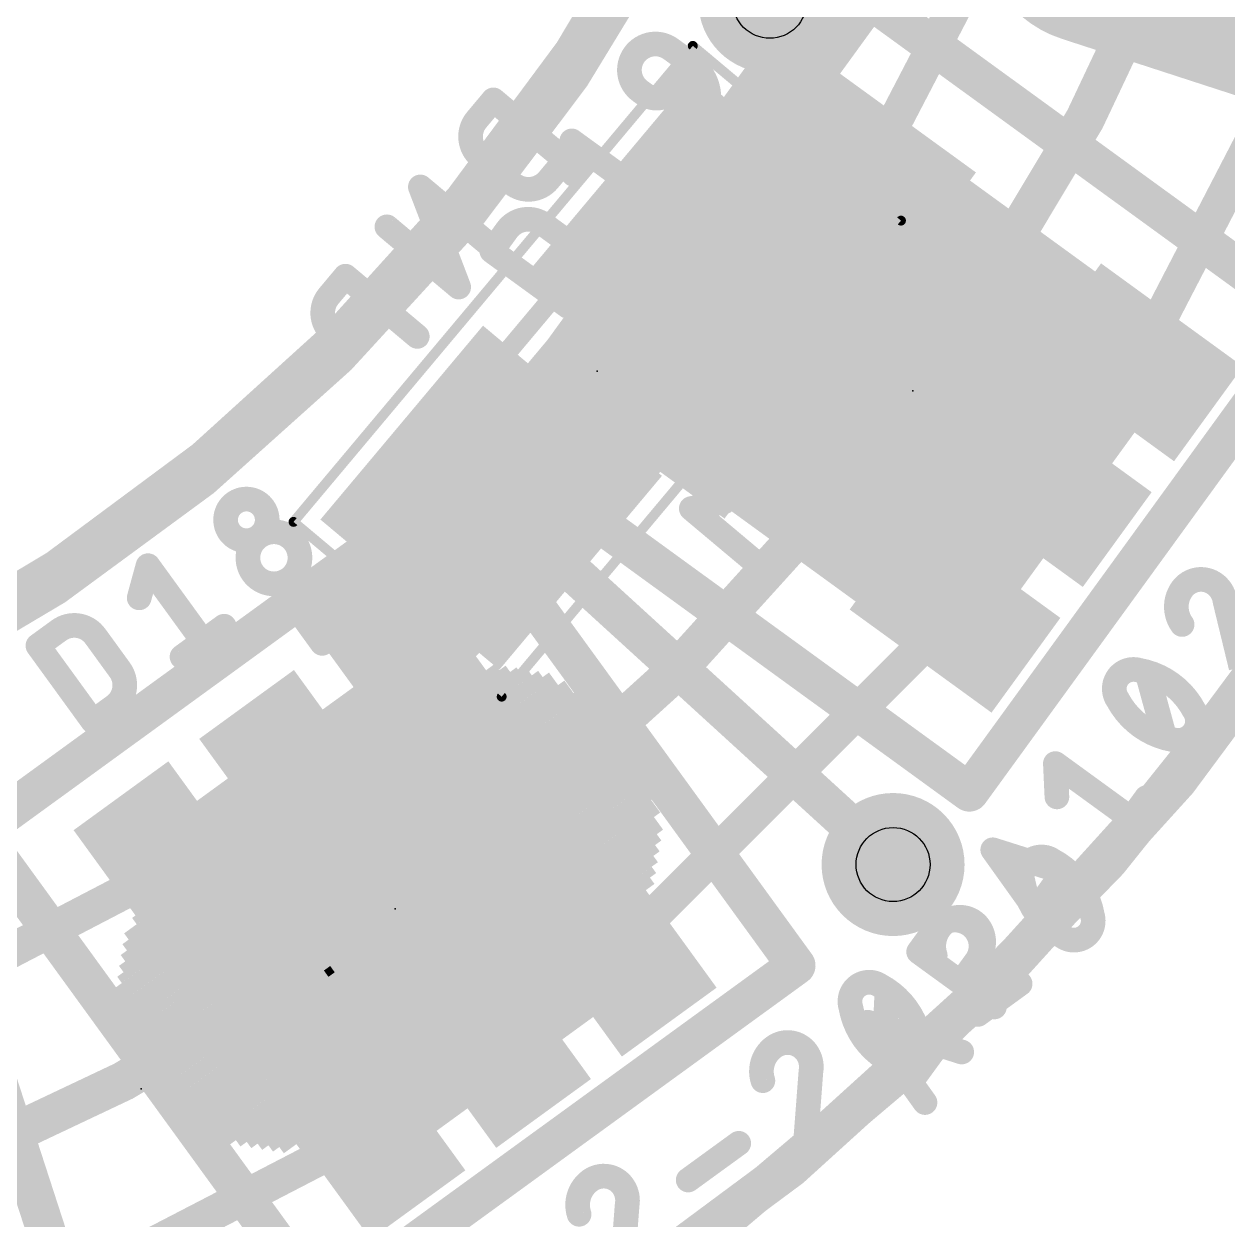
# Model space of a CAD drawing. Extents: x -30 to 92, y -59 to 43.
# Drawn here: x 19.78 to 25.98, y 10.24 to 16.39 of the extents above; entities that cross this region are included whole.
import ezdxf

# ---------------------------------------------------------------- set-up
doc = ezdxf.new("R2010")
doc.units = 0
for name, color, linetype in [('1', 12, 'CONTINUOUS'), ('16', 132, 'CONTINUOUS'), ('18', 110, 'CONTINUOUS'), ('20', 53, 'CONTINUOUS'), ('21', 41, 'CONTINUOUS'), ('22', 40, 'CONTINUOUS'), ('23', 53, 'CONTINUOUS'), ('24', 53, 'CONTINUOUS'), ('25', 253, 'CONTINUOUS'), ('26', 253, 'CONTINUOUS'), ('27', 253, 'CONTINUOUS'), ('28', 253, 'CONTINUOUS'), ('29', 253, 'CONTINUOUS'), ('30', 253, 'CONTINUOUS'), ('31', 253, 'CONTINUOUS'), ('32', 253, 'CONTINUOUS'), ('36', 253, 'CONTINUOUS'), ('39', 12, 'CONTINUOUS'), ('40', 132, 'CONTINUOUS'), ('44', 253, 'CONTINUOUS'), ('51', 53, 'CONTINUOUS'), ('52', 253, 'CONTINUOUS')]:
    doc.layers.add(name, color=color, linetype=linetype)

# ---------------------------------------------------------------- blocks, each defined once
blk = doc.blocks.new('RECT')
blk.add_solid([(-0.5, -0.5), (0.5, -0.5), (-0.5, 0.5), (0.5, 0.5)])
blk = doc.blocks.new('RECT162560X406400R100')
at = {"const_width": 0.508}
blk.add_lwpolyline([(0.254, -0.762), (0.254, 0.762, 0.4142), (0, 1.016), (0, 1.016, 0.4142), (-0.254, 0.762), (-0.254, -0.762, 0.4142), (0, -1.016), (0, -1.016, 0.4142)], format="xyb", close=True, dxfattribs=at)
blk.add_solid([(-0.0254, -0.7874), (0.0254, -0.7874), (-0.0254, 0.7874), (0.0254, 0.7874)])
blk = doc.blocks.new('RECT195072X438912R100')
at = {"const_width": 0.6096}
blk.add_lwpolyline([(0.3048, -0.762), (0.3048, 0.762, 0.4142), (0, 1.0668), (0, 1.0668, 0.4142), (-0.3048, 0.762), (-0.3048, -0.762, 0.4142), (0, -1.0668), (0, -1.0668, 0.4142)], format="xyb", close=True, dxfattribs=at)
blk.add_solid([(-0.0254, -0.7874), (0.0254, -0.7874), (-0.0254, 0.7874), (0.0254, 0.7874)])
blk = doc.blocks.new('ROUNDV')
at = {"const_width": 0.5}
blk.add_lwpolyline([(0, -0.25, 1), (0, 0.25, 1), (0, -0.25)], format="xyb", dxfattribs=at)

msp = doc.modelspace()

# ---------------------------------------------------------------- linework, layer by layer
at = {"layer": '1'}
for points, const_width in [([(14.605, 33.655, 2.4142), (26.67, 21.59)], 0.2032), ([(14.605, 7.239, 0.4142), (28.956, 21.59)], 0.2032), ([(24.1017, 15.6708, 1), (24.1806, 15.6297)], 0.0889), ([(25.477, 14.6714, 1), (25.556, 14.6305)], 0.0889), ([(23.2321, 14.3244, 1), (23.1693, 14.3872)], 0.0889), ([(24.6075, 13.3251, 1), (24.5446, 13.388)], 0.0889), ([(21.8078, 13.0257, 1), (21.8706, 12.9629)], 0.0889), ([(20.5653, 12.0144, 1), (20.5242, 12.0933)], 0.0889), ([(22.807, 11.6504, 1), (22.8699, 11.5875)], 0.0889), ([(21.5645, 10.639, 1), (21.5236, 10.718)], 0.0889)]:
    msp.add_lwpolyline(points, format="xyb", dxfattribs=dict(at, const_width=const_width))
at = {"layer": '1', "const_width": 0.1778}
for points in [[(24.1412, 15.6502), (25.0302, 17.358)], [(26.647, 16.8327), (25.5165, 14.651)], [(23.2007, 14.3558), (21.8392, 12.9943)], [(24.576, 13.3566), (22.8384, 11.619)], [(18.837, 11.1648), (20.5448, 12.0538)], [(21.544, 10.6785), (19.3623, 9.548)]]:
    msp.add_lwpolyline(points, dxfattribs=at)
at = {"layer": '16'}
for points, const_width in [([(14.605, 7.239, 0.4142), (28.9878, 21.6218)], 0.2032), ([(22.2209, 13.9914, 1), (22.1524, 13.9163)], 0.1016), ([(24.2228, 12.0275, 1), (24.2912, 12.1025)], 0.1016)]:
    msp.add_lwpolyline(points, format="xyb", dxfattribs=dict(at, const_width=const_width))
at = {"layer": '16', "const_width": 0.2032}
msp.add_lwpolyline([(22.1866, 13.9539), (24.257, 12.065)], dxfattribs=at)
at = {"layer": '20', "const_width": 0.2032}
for points in [[(18.415, 7.747, 0.762), (18.415, 35.433)], [(5.715, 17.78, 0.6619), (23.495, 17.78)]]:
    msp.add_lwpolyline(points, format="xyb", dxfattribs=at)
at = {"layer": '21'}
for points, const_width in [([(14.605, 7.239, 1), (14.605, 35.941, 1), (14.605, 7.239)], 0.2032), ([(14.605, 11.9631, 1), (14.605, 31.2169, 1), (14.605, 11.9631)], 0.2032), ([(23.3914, 15.8241, 1), (23.4428, 15.7868)], 0.0635), ([(23.4358, 15.8311, 1), (23.3985, 15.7798)], 0.0635), ([(23.5167, 15.7724, 1), (23.4794, 15.721)], 0.0635), ([(23.4723, 15.7653, 1), (23.5237, 15.728)], 0.0635), ([(23.4794, 15.721, 1), (23.5167, 15.7724)], 0.0635), ([(23.5532, 15.7066, 1), (23.6046, 15.6692)], 0.0635), ([(23.5603, 15.6622, 1), (23.5976, 15.7136)], 0.0635), ([(22.2305, 14.2573, 1), (22.1717, 14.1764)], 0.1), ([(22.1606, 14.2462, 1), (22.2416, 14.1874)], 0.1), ([(22.0186, 14.0233, 1), (21.9377, 13.9645)], 0.1), ([(22.0076, 13.9534, 1), (21.9488, 14.0343)], 0.1), ([(22.0333, 13.9721, 1), (21.9819, 13.9348)], 0.0635), ([(22.0262, 13.9278, 1), (21.9889, 13.9791)], 0.0635), ([(22.0041, 13.7881, 1), (21.9668, 13.8395)], 0.0635), ([(22.1656, 13.821, 1), (22.0847, 13.7623)], 0.1), ([(22.0847, 13.7623, 1), (22.1656, 13.821)], 0.1), ([(22.0994, 13.773, 1), (22.1508, 13.8103)], 0.0635), ([(22.1438, 13.766, 1), (22.1065, 13.8173)], 0.0635), ([(21.2242, 13.3843, 1), (21.1729, 13.347)], 0.0635), ([(21.1799, 13.3913, 1), (21.2172, 13.34)], 0.0635), ([(21.283, 13.3034, 1), (21.2317, 13.2661)], 0.0635), ([(21.2387, 13.3104, 1), (21.276, 13.2591)], 0.0635), ([(21.2317, 13.2661, 1), (21.283, 13.3034)], 0.0635), ([(21.2975, 13.2295, 1), (21.3348, 13.1782)], 0.0635), ([(21.2904, 13.1852, 1), (21.3418, 13.2225)], 0.0635), ([(24.6206, 12.3971, 1), (24.6794, 12.478)], 0.1), ([(24.6095, 12.467, 1), (24.6904, 12.4082)], 0.1), ([(23.717, 11.5156, 1), (23.7979, 11.5744)], 0.1), ([(23.7868, 11.5046, 1), (23.728, 11.5855)], 0.1)]:
    msp.add_lwpolyline(points, format="xyb", dxfattribs=dict(at, const_width=const_width))
for points, const_width in [([(24.1225, 16.9169), (27.0013, 15.9815)], 0.2), ([(23.9645, 16.6439), (22.2011, 14.2168)], 0.2), ([(23.4171, 15.8055), (24.0049, 16.6145)], 0.127), ([(24.1667, 16.4969), (23.5789, 15.6879)], 0.127), ([(26.4134, 14.8646), (24.1667, 16.4969)], 0.2), ([(24.027, 16.4748), (23.498, 15.7467)], 0.127), ([(23.498, 15.7467), (23.4171, 15.8055)], 0.127), ([(23.5789, 15.6879), (23.498, 15.7467)], 0.127), ([(24.65, 12.4376), (26.4134, 14.8646)], 0.2), ([(22.2011, 14.2168), (24.65, 12.4376)], 0.2), ([(21.9782, 13.9939), (19.5511, 12.2305)], 0.2), ([(22.1251, 13.7916), (21.9782, 13.9939)], 0.2), ([(21.1986, 13.3657), (22.0076, 13.9534)], 0.127), ([(22.0076, 13.9534), (22.1251, 13.7916)], 0.127), ([(21.9855, 13.8138), (21.2573, 13.2848)], 0.127), ([(22.1251, 13.7916), (21.3161, 13.2039)], 0.127), ([(23.7574, 11.545), (22.1251, 13.7916)], 0.2), ([(21.2573, 13.2848), (21.1986, 13.3657)], 0.127), ([(21.3161, 13.2039), (21.2573, 13.2848)], 0.127), ([(19.5511, 12.2305), (21.3304, 9.7816)], 0.2), ([(20.2135, 9.1937), (19.3553, 11.8348)], 0.2), ([(21.3304, 9.7816), (23.7574, 11.545)], 0.2)]:
    msp.add_lwpolyline(points, dxfattribs=dict(at, const_width=const_width))
at = {"layer": '23'}
for p in [(24.3586, 14.5034), (21.6916, 11.8364)]:
    msp.add_point(p, dxfattribs=at)
at = {"layer": '24'}
for p in [(22.733, 14.605), (20.3835, 10.9093)]:
    msp.add_point(p, dxfattribs=at)
at = {"layer": '25'}
for points, const_width in [([(23.1116, 16.2645, 0.9999), (22.954, 16.0476)], 0.127), ([(23.1302, 16.2902, 1), (23.0929, 16.2389)], 0.0635), ([(23.0929, 16.2388, 1), (23.1302, 16.2902)], 0.0635), ([(23.2675, 15.8862, 0.4142), (23.22, 16.1857)], 0.127), ([(23.2387, 16.2114, 1), (23.2014, 16.1601)], 0.0635), ([(23.2457, 16.1671, 1), (23.1943, 16.2044)], 0.0635), ([(23.2014, 16.1601, 1), (23.2387, 16.2114)], 0.0635), ([(22.9726, 16.0733, 1), (22.9353, 16.022)], 0.0635), ([(22.9353, 16.022, 1), (22.9726, 16.0733)], 0.0635), ([(22.9943, 16.0576, 1), (22.957, 16.0062)], 0.0635), ([(22.9757, 16.0319, 0.4142), (23.1255, 16.0556)], 0.127), ([(22.957, 16.0062, 1), (22.9943, 16.0576)], 0.0635), ([(23.0998, 16.0743, 1), (23.1512, 16.0369)], 0.0635), ([(23.1512, 16.0369, 1), (23.0998, 16.0743)], 0.0635), ([(23.2418, 15.9048, 1), (23.2932, 15.8675)], 0.0635), ([(22.6336, 15.7925, 1), (22.5701, 15.7896)], 0.0635), ([(22.6205, 15.8167, 1), (22.5832, 15.7654)], 0.0635), ([(22.5781, 15.6181, 1), (22.6415, 15.621)], 0.0635), ([(23.0968, 15.5972, 1), (23.0454, 15.6345)], 0.0635), ([(22.9736, 15.4817, 1), (23.0109, 15.5331)], 0.0635), ([(22.4559, 15.362, 0.4142), (22.2686, 15.3324)], 0.127), ([(22.8878, 15.4176, 1), (22.9392, 15.3803)], 0.0635), ([(22.2429, 15.3511, 1), (22.2943, 15.3137)], 0.0635), ([(22.2943, 15.3137, 1), (22.2429, 15.3511)], 0.0635), ([(22.4745, 15.3877, 1), (22.4372, 15.3364)], 0.0635), ([(22.4372, 15.3364, 1), (22.4745, 15.3877)], 0.0635), ([(22.1641, 15.2426, 1), (22.2155, 15.2053)], 0.0635), ([(22.2085, 15.2496, 1), (22.1712, 15.1983)], 0.0635), ([(22.659, 15.0487, 0.4142), (22.6294, 15.236)], 0.127), ([(22.6481, 15.2617, 1), (22.6107, 15.2103)], 0.0635), ([(22.6107, 15.2103, 1), (22.6481, 15.2617)], 0.0635), ([(22.6334, 15.0674, 1), (22.6847, 15.0301)], 0.0635), ([(22.6847, 15.0301, 1), (22.6334, 15.0674)], 0.0635), ([(22.5546, 14.9589, 1), (22.6059, 14.9216)], 0.0635), ([(22.5616, 14.9146, 1), (22.5989, 14.966)], 0.0635), ([(21.0124, 13.9026, 1), (20.8389, 13.7766)], 0.127), ([(20.8389, 13.7766, 1), (21.0124, 13.9026)], 0.127), ([(21.0381, 13.9213, 1), (20.9867, 13.884)], 0.0635), ([(20.9867, 13.884, 1), (21.0381, 13.9213)], 0.0635), ([(20.8645, 13.7952, 1), (20.8132, 13.7579)], 0.0635), ([(21.1759, 13.7232, 1), (20.959, 13.5656)], 0.127), ([(20.8132, 13.7579, 1), (20.8645, 13.7952)], 0.0635), ([(20.959, 13.5656, 1), (21.1759, 13.7232)], 0.127), ([(21.2016, 13.7418, 1), (21.1502, 13.7045)], 0.0635), ([(21.1502, 13.7045, 1), (21.2016, 13.7418)], 0.0635), ([(20.4444, 13.6225, 1), (20.393, 13.5852)], 0.0635), ([(20.4494, 13.5955, 1), (20.3881, 13.6123)], 0.0635), ([(20.9847, 13.5843, 1), (20.9333, 13.5469)], 0.0635), ([(20.9333, 13.5469, 1), (20.9847, 13.5843)], 0.0635), ([(20.3427, 13.4467, 1), (20.4039, 13.4299)], 0.0635), ([(20.1473, 13.241, 0.4142), (19.9601, 13.2707)], 0.127), ([(19.9787, 13.245, 1), (19.9414, 13.2963)], 0.0635), ([(20.8295, 13.2666, 1), (20.7922, 13.3179)], 0.0635), ([(19.9414, 13.2963, 1), (19.9787, 13.245)], 0.0635), ([(20.173, 13.2597, 1), (20.1216, 13.2223)], 0.0635), ([(20.1216, 13.2223, 1), (20.173, 13.2597)], 0.0635), ([(19.8773, 13.2105, 1), (19.8259, 13.1732)], 0.0635), ([(19.833, 13.2176, 1), (19.8703, 13.1662)], 0.0635), ([(20.6767, 13.1948, 1), (20.7281, 13.2321)], 0.0635), ([(20.5753, 13.1603, 1), (20.6126, 13.109)], 0.0635), ([(20.2438, 12.8802, 0.4142), (20.2734, 13.0675)], 0.127), ([(20.2991, 13.0861, 1), (20.2477, 13.0488)], 0.0635), ([(20.2477, 13.0488, 1), (20.2991, 13.0861)], 0.0635), ([(20.2251, 12.9059, 1), (20.2624, 12.8545)], 0.0635), ([(20.2624, 12.8545, 1), (20.2251, 12.9059)], 0.0635), ([(20.1166, 12.8271, 1), (20.154, 12.7757)], 0.0635), ([(20.1096, 12.7828, 1), (20.161, 12.8201)], 0.0635)]:
    msp.add_lwpolyline(points, format="xyb", dxfattribs=dict(at, const_width=const_width))
at = {"layer": '25', "const_width": 0.127}
for points in [[(23.1116, 16.2645), (23.22, 16.1857)], [(23.22, 16.1857), (23.1255, 16.0556)], [(22.9757, 16.0319), (22.954, 16.0476)], [(22.6098, 15.6195), (22.6018, 15.791)], [(22.6018, 15.791), (22.9923, 15.5074)], [(22.9135, 15.3989), (23.0711, 15.6158)], [(22.1898, 15.2239), (22.2686, 15.3324)], [(22.4559, 15.362), (22.6294, 15.236)], [(22.5803, 14.9403), (22.1898, 15.2239)], [(22.659, 15.0487), (22.5803, 14.9403)], [(20.3733, 13.4383), (20.4187, 13.6039)], [(20.4187, 13.6039), (20.7024, 13.2135)], [(19.8516, 13.1919), (19.9601, 13.2707)], [(20.5939, 13.1347), (20.8109, 13.2923)], [(20.1473, 13.241), (20.2734, 13.0675)], [(20.1353, 12.8014), (19.8516, 13.1919)], [(20.2438, 12.8802), (20.1353, 12.8014)]]:
    msp.add_lwpolyline(points, dxfattribs=at)
at = {"layer": '26', "const_width": 0.127}
for points in [[(23.5305, 14.2711), (23.4615, 14.189)], [(23.887, 14.112), (23.6816, 14.2843)], [(23.8312, 13.8788), (23.9002, 13.9609)], [(23.3858, 13.9319), (23.2175, 13.8981)], [(23.2175, 13.8981), (23.5872, 13.5879)], [(23.6734, 13.6906), (23.501, 13.4852)]]:
    msp.add_lwpolyline(points, dxfattribs=at)
at = {"layer": '26'}
for points, const_width in [([(23.6816, 14.2843, 0.4142), (23.5305, 14.2711)], 0.127), ([(23.5548, 14.2507, 1), (23.5062, 14.2915)], 0.0635), ([(23.702, 14.3087, 1), (23.6612, 14.26)], 0.0635), ([(23.6612, 14.26, 1), (23.702, 14.3087)], 0.0635), ([(23.5062, 14.2915, 1), (23.5548, 14.2507)], 0.0635), ([(23.4372, 14.2094, 1), (23.4859, 14.1686)], 0.0635), ([(23.9074, 14.1363, 1), (23.8665, 14.0877)], 0.0635), ([(23.9002, 13.9609, 0.4142), (23.887, 14.112)], 0.127), ([(23.8665, 14.0877, 1), (23.9074, 14.1363)], 0.0635), ([(23.9245, 13.9405, 1), (23.8758, 13.9813)], 0.0635), ([(23.2379, 13.9225, 1), (23.1971, 13.8738)], 0.0635), ([(23.2113, 13.9293, 1), (23.2238, 13.867)], 0.0635), ([(23.3921, 13.9008, 1), (23.3796, 13.963)], 0.0635), ([(23.8758, 13.9813, 1), (23.9245, 13.9405)], 0.0635), ([(23.8069, 13.8992, 1), (23.8556, 13.8584)], 0.0635), ([(23.6977, 13.6702, 1), (23.6491, 13.711)], 0.0635), ([(23.5668, 13.5636, 1), (23.6076, 13.6123)], 0.0635), ([(23.4767, 13.5057, 1), (23.5254, 13.4648)], 0.0635)]:
    msp.add_lwpolyline(points, format="xyb", dxfattribs=dict(at, const_width=const_width))
at = {"layer": '27'}
for points, const_width in [([(25.9144, 13.5101, 0.4142), (25.7459, 13.4834)], 0.127), ([(25.7459, 13.4834, 0.3252), (25.746, 13.301)], 0.127), ([(25.7202, 13.502, 1), (25.7716, 13.4647)], 0.0635), ([(25.7716, 13.4647, 1), (25.7202, 13.502)], 0.0635), ([(25.9667, 13.4224, 0.2053), (25.9144, 13.5101)], 0.127), ([(25.9331, 13.5357, 1), (25.8958, 13.4844)], 0.0635), ([(25.8958, 13.4844, 1), (25.9331, 13.5357)], 0.0635), ([(25.9975, 13.4298, 1), (25.9358, 13.4149)], 0.0635), ([(25.9352, 13.4182, 1), (25.9982, 13.4266)], 0.0635), ([(25.7203, 13.2823, 1), (25.7716, 13.3197)], 0.0635), ([(25.4155, 13.0287, 0.3205), (25.4146, 12.9133)], 0.127), ([(25.5249, 13.0652, 0.3205), (25.4155, 13.0287)], 0.127), ([(25.4412, 13.01, 1), (25.3898, 13.0473)], 0.0635), ([(25.6895, 12.9953, 0.1139), (25.5249, 13.0652)], 0.127), ([(25.5304, 13.0965, 1), (25.5194, 13.0339)], 0.0635), ([(25.5156, 13.0348, 1), (25.5342, 13.0955)], 0.0635), ([(25.596, 13.0608, 1), (25.5347, 13.044)], 0.0635), ([(25.3898, 13.0473, 1), (25.4412, 13.01)], 0.0635), ([(25.8069, 12.8603, 0.1139), (25.6895, 12.9953)], 0.127), ([(25.7082, 13.021, 1), (25.6709, 12.9696)], 0.0635), ([(25.6709, 12.9696, 1), (25.7082, 13.021)], 0.0635), ([(25.4146, 12.9134, 0.1139), (25.532, 12.7784)], 0.127), ([(25.4426, 12.9283, 1), (25.3866, 12.8984)], 0.0635), ([(25.3886, 12.8951, 1), (25.4406, 12.9316)], 0.0635), ([(25.806, 12.745, 0.3205), (25.8069, 12.8603)], 0.127), ([(25.8329, 12.8786, 1), (25.7809, 12.8421)], 0.0635), ([(25.7789, 12.8454, 1), (25.8349, 12.8752)], 0.0635), ([(25.5506, 12.8041, 1), (25.5133, 12.7527)], 0.0635), ([(25.532, 12.7784, 0.1139), (25.6966, 12.7085)], 0.127), ([(25.5133, 12.7527, 1), (25.5506, 12.8041)], 0.0635), ([(25.6966, 12.7085, 0.3205), (25.806, 12.745)], 0.127), ([(25.7803, 12.7637, 1), (25.8316, 12.7263)], 0.0635), ([(25.8316, 12.7263, 1), (25.7803, 12.7637)], 0.0635), ([(25.6255, 12.7129, 1), (25.6868, 12.7297)], 0.0635), ([(25.7059, 12.7388, 1), (25.6873, 12.6781)], 0.0635), ([(25.6911, 12.6772, 1), (25.7021, 12.7397)], 0.0635), ([(25.1248, 12.5863, 1), (25.0613, 12.5833)], 0.0635), ([(25.1117, 12.6105, 1), (25.0744, 12.5591)], 0.0635), ([(25.588, 12.3909, 1), (25.5366, 12.4283)], 0.0635), ([(25.0693, 12.4119, 1), (25.1327, 12.4148)], 0.0635), ([(25.4648, 12.2755, 1), (25.5021, 12.3268)], 0.0635), ([(25.379, 12.2114, 1), (25.4304, 12.174)], 0.0635), ([(24.7964, 12.1594, 1), (24.7447, 12.1225)], 0.0635), ([(24.7802, 12.1712, 1), (24.761, 12.1107)], 0.0635), ([(25.0787, 12.086, 0.3205), (24.9634, 12.0851)], 0.127), ([(24.9634, 12.0851, 0.3205), (24.9269, 11.9757)], 0.127), ([(24.9447, 12.1108, 1), (24.982, 12.0594)], 0.0635), ([(24.982, 12.0594, 1), (24.9447, 12.1108)], 0.0635), ([(25.0936, 12.1141, 1), (25.0638, 12.058)], 0.0635), ([(25.2137, 11.9687, 0.1139), (25.0787, 12.086)], 0.127), ([(25.0604, 12.06, 1), (25.0969, 12.112)], 0.0635), ([(25.1449, 12.0599, 1), (25.0815, 12.0628)], 0.0635), ([(24.9269, 11.9757, 0.1138), (24.9968, 11.8111)], 0.127), ([(24.9581, 11.9812, 1), (24.8956, 11.9702)], 0.0635), ([(25.16, 12.0072, 1), (25.1086, 12.0445)], 0.0635), ([(25.2836, 11.8041, 0.1139), (25.2137, 11.9687)], 0.127), ([(25.2393, 11.9873, 1), (25.188, 11.95)], 0.0635), ([(25.246, 11.9572, 1), (25.2651, 12.0177)], 0.0635), ([(24.8965, 11.9664, 1), (24.9572, 11.985)], 0.0635), ([(25.188, 11.95, 1), (25.2393, 11.9873)], 0.0635), ([(24.6989, 11.7438, 0.4142), (24.5304, 11.7705)], 0.127), ([(24.9668, 11.8493, 1), (25.0182, 11.8119)], 0.0635), ([(24.9968, 11.8111, 0.1138), (25.1317, 11.6937)], 0.127), ([(25.0224, 11.8298, 1), (24.9711, 11.7924)], 0.0635), ([(24.9711, 11.7924, 1), (25.0224, 11.8298)], 0.0635), ([(25.247, 11.6947, 0.3204), (25.2836, 11.8041)], 0.127), ([(25.3139, 11.8134, 1), (25.2532, 11.7947)], 0.0635), ([(24.5304, 11.7705, 0.3252), (24.4741, 11.5971)], 0.127), ([(24.6844, 11.5662, 1), (24.4675, 11.7238)], 0.127), ([(24.4931, 11.7051, 1), (24.4418, 11.7424)], 0.0635), ([(24.5117, 11.7962, 1), (24.549, 11.7448)], 0.0635), ([(24.549, 11.7448, 1), (24.5117, 11.7962)], 0.0635), ([(24.7215, 11.6443, 0.2052), (24.6989, 11.7438)], 0.127), ([(24.7246, 11.7625, 1), (24.6732, 11.7251)], 0.0635), ([(24.6732, 11.7251, 1), (24.7246, 11.7625)], 0.0635), ([(25.2523, 11.7985, 1), (25.3148, 11.8096)], 0.0635), ([(24.4418, 11.7424, 1), (24.4931, 11.7051)], 0.0635), ([(25.0406, 11.7087, 1), (25.0923, 11.7456)], 0.0635), ([(25.0655, 11.7199, 1), (25.129, 11.7169)], 0.0635), ([(25.1317, 11.6937, 0.3205), (25.247, 11.6947)], 0.127), ([(25.15, 11.7197, 1), (25.1135, 11.6678)], 0.0635), ([(25.1168, 11.6657, 1), (25.1466, 11.7218)], 0.0635), ([(25.2284, 11.7204, 1), (25.2657, 11.669)], 0.0635), ([(25.2657, 11.669, 1), (25.2284, 11.7204)], 0.0635), ([(24.4073, 11.641, 1), (24.37, 11.5896)], 0.0635), ([(24.363, 11.634, 1), (24.4143, 11.5966)], 0.0635), ([(24.6903, 11.65, 1), (24.7527, 11.6385)], 0.0635), ([(24.7532, 11.6418, 1), (24.6899, 11.6467)], 0.0635), ([(24.4439, 11.5872, 1), (24.5043, 11.6069)], 0.0635), ([(24.6587, 11.5848, 1), (24.71, 11.5475)], 0.0635), ([(24.71, 11.5475, 1), (24.6587, 11.5848)], 0.0635), ([(24.0757, 11.4401, 0.3205), (24.0392, 11.3308)], 0.127), ([(24.191, 11.4411, 0.3205), (24.0757, 11.4401)], 0.127), ([(24.057, 11.4658, 1), (24.0943, 11.4145)], 0.0635), ([(24.0943, 11.4145, 1), (24.057, 11.4658)], 0.0635), ([(24.326, 11.3237, 0.1139), (24.191, 11.4411)], 0.127), ([(24.2059, 11.4691, 1), (24.1761, 11.413)], 0.0635), ([(24.1727, 11.4151, 1), (24.2092, 11.4671)], 0.0635), ([(24.2572, 11.4149, 1), (24.1938, 11.4179)], 0.0635), ([(24.5799, 11.4764, 1), (24.6313, 11.4391)], 0.0635), ([(24.9303, 11.4253, 1), (24.893, 11.4767)], 0.0635), ([(24.0392, 11.3308, 0.1138), (24.109, 11.1661)], 0.127), ([(24.0704, 11.3363, 1), (24.0079, 11.3252)], 0.0635), ([(24.0088, 11.3214, 1), (24.0695, 11.3401)], 0.0635), ([(24.3959, 11.1591, 0.1139), (24.326, 11.3237)], 0.127), ([(24.3516, 11.3424, 1), (24.3003, 11.3051)], 0.0635), ([(24.3003, 11.3051, 1), (24.3516, 11.3424)], 0.0635), ([(24.6761, 11.3191, 1), (24.7134, 11.2677)], 0.0635), ([(24.7604, 11.306, 1), (24.7978, 11.3573)], 0.0635), ([(24.1514, 11.2717, 1), (24.0998, 11.2348)], 0.0635), ([(24.1352, 11.2835, 1), (24.116, 11.223)], 0.0635), ([(24.6631, 11.2958, 1), (24.7264, 11.291)], 0.0635), ([(24.109, 11.1661, 0.1138), (24.244, 11.0488)], 0.127), ([(24.1347, 11.1848, 1), (24.0834, 11.1475)], 0.0635), ([(23.6427, 11.1255, 0.3252), (23.5864, 10.9521)], 0.127), ([(23.8112, 11.0989, 0.4142), (23.6427, 11.1255)], 0.127), ([(23.624, 11.1512, 1), (23.6613, 11.0999)], 0.0635), ([(23.6613, 11.0999, 1), (23.624, 11.1512)], 0.0635), ([(24.0834, 11.1475, 1), (24.1347, 11.1848)], 0.0635), ([(24.3593, 11.0497, 0.3204), (24.3959, 11.1591)], 0.127), ([(24.4262, 11.1684, 1), (24.3655, 11.1498)], 0.0635), ([(24.3646, 11.1536, 1), (24.4271, 11.1646)], 0.0635), ([(24.515, 11.1195, 1), (24.4637, 11.1568)], 0.0635), ([(23.8338, 10.9993, 0.2052), (23.8112, 11.0989)], 0.127), ([(23.8369, 11.1175, 1), (23.7855, 11.0802)], 0.0635), ([(23.7855, 11.0802, 1), (23.8369, 11.1175)], 0.0635), ([(24.1778, 11.0749, 1), (24.2413, 11.072)], 0.0635), ([(24.244, 11.0488, 0.3205), (24.3593, 11.0497)], 0.127), ([(24.2623, 11.0748, 1), (24.2258, 11.0228)], 0.0635), ([(24.2291, 11.0208, 1), (24.2589, 11.0768)], 0.0635), ([(24.3407, 11.0754, 1), (24.378, 11.024)], 0.0635), ([(24.378, 11.024, 1), (24.3407, 11.0754)], 0.0635), ([(24.601, 11.0695, 1), (24.6202, 11.13)], 0.0635), ([(23.8655, 10.9969, 1), (23.8022, 11.0017)], 0.0635), ([(23.5562, 10.9423, 1), (23.6166, 10.9619)], 0.0635), ([(23.8026, 11.005, 1), (23.865, 10.9936)], 0.0635), ([(24.3218, 10.9616, 1), (24.3732, 10.9242)], 0.0635), ([(24.0426, 10.7803, 1), (24.0053, 10.8317)], 0.0635), ([(24.3957, 10.821, 1), (24.4473, 10.8579)], 0.0635), ([(23.4805, 10.604, 1), (23.4432, 10.6553)], 0.0635), ([(23.7884, 10.6741, 1), (23.8257, 10.6228)], 0.0635), ([(23.7754, 10.6509, 1), (23.8387, 10.646)], 0.0635), ([(22.6958, 10.4376, 0.3252), (22.6395, 10.2642)], 0.127), ([(22.6771, 10.4633, 1), (22.7144, 10.4119)], 0.0635), ([(22.8643, 10.4109, 0.4142), (22.6958, 10.4376)], 0.127), ([(22.7144, 10.4119, 1), (22.6771, 10.4633)], 0.0635), ([(23.1829, 10.4662, 1), (23.2202, 10.4149)], 0.0635), ([(22.8869, 10.3113, 0.2052), (22.8643, 10.4109)], 0.127), ([(22.89, 10.4296, 1), (22.8386, 10.3922)], 0.0635), ([(22.8386, 10.3922, 1), (22.89, 10.4296)], 0.0635), ([(22.9186, 10.3089, 1), (22.8553, 10.3138)], 0.0635), ([(22.6093, 10.2543, 1), (22.6697, 10.274)], 0.0635), ([(22.8557, 10.3171, 1), (22.9182, 10.3056)], 0.0635)]:
    msp.add_lwpolyline(points, format="xyb", dxfattribs=dict(at, const_width=const_width))
at = {"layer": '27', "const_width": 0.127}
for points in [[(25.9667, 13.4224), (26.0496, 13.0804)], [(25.6562, 12.7213), (25.5653, 13.0524)], [(25.101, 12.4133), (25.0931, 12.5848)], [(25.0931, 12.5848), (25.4835, 12.3011)], [(25.4047, 12.1927), (25.5623, 12.4096)], [(25.0665, 11.7272), (24.7706, 12.141)], [(24.7706, 12.141), (25.2556, 11.9874)], [(25.0972, 11.7184), (25.1132, 12.0614)], [(25.1343, 12.0258), (24.9925, 11.8306)], [(24.3887, 11.6153), (24.4675, 11.7238)], [(24.7791, 11.3316), (24.3887, 11.6153)], [(24.7215, 11.6443), (24.6947, 11.2934)], [(24.6844, 11.5662), (24.6056, 11.4577)], [(24.2095, 11.0734), (24.2255, 11.4164)], [(24.6947, 11.2934), (24.9116, 11.451)], [(24.4215, 10.8395), (24.1256, 11.2533)], [(24.1256, 11.2533), (24.6106, 11.0997)], [(24.4894, 11.1381), (24.3475, 10.9429)], [(23.8338, 10.9993), (23.807, 10.6484)], [(23.807, 10.6484), (24.0239, 10.806)], [(23.2016, 10.4405), (23.4619, 10.6296)], [(22.8869, 10.3113), (22.8602, 9.9605)]]:
    msp.add_lwpolyline(points, dxfattribs=at)
at = {"layer": '28', "const_width": 0.127}
for points in [[(22.198, 16.0024), (22.1118, 15.8997)], [(22.5677, 15.6922), (22.198, 16.0024)], [(22.1283, 15.7109), (22.2927, 15.573)], [(22.4815, 15.5895), (22.5677, 15.6922)], [(22.1915, 15.2439), (21.8218, 15.5541)], [(21.8218, 15.5541), (22.0192, 15.0385)], [(22.0192, 15.0385), (21.6495, 15.3487)], [(21.4362, 15.0946), (21.3501, 14.9919)], [(21.8059, 14.7844), (21.4362, 15.0946)], [(21.5555, 14.8196), (21.6416, 14.9223)]]:
    msp.add_lwpolyline(points, dxfattribs=at)
at = {"layer": '28'}
for points, const_width in [([(22.2184, 16.0267, 1), (22.1776, 15.9781)], 0.0635), ([(22.2223, 15.982, 1), (22.1737, 16.0228)], 0.0635), ([(22.1118, 15.8997, 0.4142), (22.1283, 15.7109)], 0.127), ([(22.0875, 15.9201, 1), (22.1361, 15.8793)], 0.0635), ([(22.1361, 15.8793, 1), (22.0875, 15.9201)], 0.0635), ([(22.1488, 15.7352, 1), (22.1079, 15.6865)], 0.0635), ([(22.1079, 15.6865, 1), (22.1488, 15.7352)], 0.0635), ([(22.592, 15.6718, 1), (22.5434, 15.7126)], 0.0635), ([(22.5473, 15.6679, 1), (22.5881, 15.7165)], 0.0635), ([(22.3131, 15.5973, 1), (22.2722, 15.5487)], 0.0635), ([(22.2927, 15.573, 0.4142), (22.4815, 15.5895)], 0.127), ([(22.2722, 15.5487, 1), (22.3131, 15.5973)], 0.0635), ([(22.4572, 15.6099, 1), (22.5058, 15.5691)], 0.0635), ([(22.5058, 15.5691, 1), (22.4572, 15.6099)], 0.0635), ([(21.8422, 15.5784, 1), (21.8014, 15.5298)], 0.0635), ([(21.8515, 15.5655, 1), (21.7922, 15.5428)], 0.0635), ([(21.6699, 15.3731, 1), (21.6291, 15.3244)], 0.0635), ([(22.1711, 15.2196, 1), (22.2119, 15.2682)], 0.0635), ([(21.4566, 15.1189, 1), (21.4158, 15.0703)], 0.0635), ([(21.4606, 15.0742, 1), (21.4119, 15.115)], 0.0635), ([(21.9895, 15.0272, 1), (22.0488, 15.0499)], 0.0635), ([(21.9988, 15.0142, 1), (22.0396, 15.0629)], 0.0635), ([(21.3501, 14.9919, 1), (21.5555, 14.8196)], 0.127), ([(21.3258, 15.0123, 1), (21.3744, 14.9715)], 0.0635), ([(21.3744, 14.9715, 1), (21.3257, 15.0123)], 0.0635), ([(21.6659, 14.9018, 1), (21.6173, 14.9427)], 0.0635), ([(21.5311, 14.84, 1), (21.5798, 14.7992)], 0.0635), ([(21.5798, 14.7992, 1), (21.5311, 14.84)], 0.0635), ([(21.7855, 14.7601, 1), (21.8263, 14.8087)], 0.0635)]:
    msp.add_lwpolyline(points, format="xyb", dxfattribs=dict(at, const_width=const_width))
at = {"layer": '40', "const_width": 0.0508}
for points in [[(23.2252, 16.2806), (21.1683, 13.8293)], [(24.2977, 15.3807), (23.2252, 16.2806)], [(22.2408, 12.9294), (24.2977, 15.3807)], [(21.1683, 13.8293), (22.2408, 12.9294)]]:
    msp.add_lwpolyline(points, dxfattribs=at)
at = {"layer": '40', "const_width": 0.0254}
for points in [[(23.2334, 16.2904, 1), (23.2171, 16.2709)], [(23.235, 16.2725, 1), (23.2155, 16.2888)], [(24.3074, 15.3726, 1), (24.288, 15.3889)], [(24.2895, 15.371, 1), (24.3059, 15.3904)], [(21.1765, 13.839, 1), (21.1601, 13.8195)], [(21.1586, 13.8374, 1), (21.178, 13.8211)], [(22.231, 12.9375, 1), (22.2505, 12.9212)], [(22.2326, 12.9196, 1), (22.2489, 12.9391)]]:
    msp.add_lwpolyline(points, format="xyb", dxfattribs=at)
at = {"layer": '44'}
for centre in [(23.622, 16.51), (24.257, 12.065)]:
    msp.add_circle(centre, 0.1905, dxfattribs=at)
at = {"layer": '51', "const_width": 0.1}
for points in [[(22.9618, 14.2822), (24.1374, 15.9002)], [(24.1374, 15.9002), (25.7554, 14.7246)], [(24.1484, 15.8304), (23.9721, 15.5877)], [(24.5529, 15.5365), (24.1484, 15.8304)], [(23.9721, 15.5877), (24.3766, 15.2938)], [(24.3766, 15.2938), (24.5529, 15.5365)], [(23.6782, 15.1831), (23.5019, 14.9404)], [(24.0827, 14.8893), (23.6782, 15.1831)], [(25.2811, 15.0075), (25.1047, 14.7648)], [(25.6856, 14.7136), (25.2811, 15.0075)], [(23.5019, 14.9404), (23.9064, 14.6466)], [(23.9064, 14.6466), (24.0827, 14.8893)], [(25.7554, 14.7246), (24.5798, 13.1066)], [(25.1047, 14.7648), (25.5092, 14.4709)], [(25.5092, 14.4709), (25.6856, 14.7136)], [(23.208, 14.5359), (23.0316, 14.2932)], [(23.6125, 14.242), (23.208, 14.5359)], [(24.6345, 14.1175), (24.8108, 14.3602)], [(24.8108, 14.3602), (25.2153, 14.0664)], [(24.5798, 13.1066), (22.9618, 14.2822)], [(23.0316, 14.2932), (23.4361, 13.9993)], [(23.4361, 13.9993), (23.6125, 14.242)], [(25.039, 13.8237), (24.6345, 14.1175)], [(25.2153, 14.0664), (25.039, 13.8237)], [(24.1643, 13.4703), (24.3406, 13.713)], [(24.3406, 13.713), (24.7451, 13.4191)], [(24.5688, 13.1764), (24.1643, 13.4703)], [(24.7451, 13.4191), (24.5688, 13.1764)], [(20.2948, 12.0576), (21.9128, 13.2332)], [(21.9128, 13.2332), (23.0884, 11.6152)], [(21.9018, 13.1634), (21.6591, 12.987)], [(22.1957, 12.7589), (21.9018, 13.1634)], [(21.6591, 12.987), (21.953, 12.5825)], [(21.953, 12.5825), (22.1957, 12.7589)], [(21.2546, 12.6931), (21.0119, 12.5168)], [(21.5484, 12.2886), (21.2546, 12.6931)], [(21.0119, 12.5168), (21.3057, 12.1123)], [(21.3057, 12.1123), (21.5484, 12.2886)], [(20.6073, 12.2229), (20.3646, 12.0466)], [(20.9012, 11.8184), (20.6073, 12.2229)], [(21.4704, 10.4396), (20.2948, 12.0576)], [(20.3646, 12.0466), (20.6585, 11.6421)], [(22.7247, 12.0307), (22.482, 11.8544)], [(23.0186, 11.6262), (22.7247, 12.0307)], [(20.6585, 11.6421), (20.9012, 11.8184)], [(22.482, 11.8544), (22.7759, 11.4499)], [(23.0884, 11.6152), (21.4704, 10.4396)], [(22.7759, 11.4499), (23.0186, 11.6262)], [(21.8347, 11.3842), (22.0775, 11.5605)], [(22.0775, 11.5605), (22.3713, 11.156)], [(22.1286, 10.9797), (21.8347, 11.3842)], [(22.3713, 11.156), (22.1286, 10.9797)], [(21.1875, 10.9139), (21.4302, 11.0903)], [(21.4302, 11.0903), (21.7241, 10.6858)], [(21.4814, 10.5094), (21.1875, 10.9139)], [(21.7241, 10.6858), (21.4814, 10.5094)]]:
    msp.add_lwpolyline(points, dxfattribs=at)
at = {"layer": '51', "const_width": 0.05}
for points in [[(24.1521, 15.9204, 1), (24.1227, 15.88)], [(24.1576, 15.8855, 1), (24.1171, 15.9149)], [(24.1631, 15.8506, 1), (24.1337, 15.8101)], [(24.1687, 15.8157, 1), (24.1282, 15.8451)], [(23.9868, 15.6079, 1), (23.9574, 15.5674)], [(23.9519, 15.6024, 1), (23.9923, 15.573)], [(24.5732, 15.5218, 1), (24.5327, 15.5512)], [(24.5382, 15.5162, 1), (24.5676, 15.5567)], [(24.3564, 15.3085, 1), (24.3968, 15.2791)], [(24.3619, 15.2735, 1), (24.3913, 15.314)], [(23.6929, 15.2034, 1), (23.6635, 15.1629)], [(23.6984, 15.1685, 1), (23.658, 15.1978)], [(25.2957, 15.0277, 1), (25.2664, 14.9872)], [(25.3013, 14.9928, 1), (25.2608, 15.0222)], [(23.4816, 14.9551, 1), (23.5221, 14.9257)], [(23.5166, 14.9607, 1), (23.4872, 14.9202)], [(24.1029, 14.8746, 1), (24.0625, 14.9039)], [(24.068, 14.869, 1), (24.0974, 14.9095)], [(25.1194, 14.785, 1), (25.09, 14.7445)], [(25.0845, 14.7795, 1), (25.1249, 14.7501)], [(25.7058, 14.6989, 1), (25.6653, 14.7283)], [(25.7756, 14.7099, 1), (25.7352, 14.7393)], [(25.7407, 14.7044, 1), (25.7701, 14.7449)], [(25.6709, 14.6933, 1), (25.7003, 14.7338)], [(23.8861, 14.6612, 1), (23.9266, 14.6319)], [(23.8917, 14.6263, 1), (23.9211, 14.6668)], [(23.2227, 14.5562, 1), (23.1933, 14.5157)], [(23.2282, 14.5212, 1), (23.1877, 14.5506)], [(25.4945, 14.4506, 1), (25.5239, 14.4911)], [(25.489, 14.4856, 1), (25.5295, 14.4562)], [(24.8255, 14.3805, 1), (24.7961, 14.34)], [(24.8311, 14.3456, 1), (24.7906, 14.3749)], [(22.9765, 14.3024, 1), (22.9471, 14.2619)], [(23.0463, 14.3135, 1), (23.0169, 14.273)], [(23.0114, 14.3079, 1), (23.0519, 14.2785)], [(22.9416, 14.2969, 1), (22.982, 14.2675)], [(23.6327, 14.2273, 1), (23.5923, 14.2567)], [(23.5978, 14.2218, 1), (23.6272, 14.2623)], [(24.6492, 14.1378, 1), (24.6198, 14.0973)], [(24.6143, 14.1322, 1), (24.6547, 14.1028)], [(25.2356, 14.0517, 1), (25.1951, 14.0811)], [(25.2006, 14.0461, 1), (25.23, 14.0866)], [(23.4159, 14.014, 1), (23.4564, 13.9846)], [(23.4214, 13.9791, 1), (23.4508, 14.0196)], [(25.0188, 13.8383, 1), (25.0592, 13.809)], [(25.0243, 13.8034, 1), (25.0537, 13.8439)], [(24.3553, 13.7333, 1), (24.3259, 13.6928)], [(24.3608, 13.6983, 1), (24.3204, 13.7277)], [(24.179, 13.4906, 1), (24.1496, 13.4501)], [(24.144, 13.485, 1), (24.1845, 13.4556)], [(24.7653, 13.4044, 1), (24.7249, 13.4338)], [(24.7304, 13.3989, 1), (24.7598, 13.4394)], [(21.9331, 13.2479, 1), (21.8926, 13.2185)], [(21.9275, 13.213, 1), (21.8981, 13.2534)], [(21.922, 13.1781, 1), (21.8815, 13.1487)], [(21.9165, 13.1431, 1), (21.8871, 13.1836)], [(24.5485, 13.1911, 1), (24.589, 13.1617)], [(24.5541, 13.1562, 1), (24.5835, 13.1967)], [(24.5651, 13.0864, 1), (24.5945, 13.1268)], [(24.5596, 13.1213, 1), (24.6001, 13.0919)], [(21.6793, 13.0017, 1), (21.6388, 12.9723)], [(21.6444, 13.0073, 1), (21.6738, 12.9668)], [(22.1754, 12.7442, 1), (22.2159, 12.7735)], [(22.2104, 12.7386, 1), (22.181, 12.7791)], [(21.2748, 12.7078, 1), (21.2343, 12.6784)], [(21.2693, 12.6729, 1), (21.2399, 12.7134)], [(21.9383, 12.6027, 1), (21.9677, 12.5623)], [(21.9327, 12.5678, 1), (21.9732, 12.5972)], [(21.0321, 12.5315, 1), (20.9916, 12.5021)], [(20.9972, 12.537, 1), (21.0265, 12.4966)], [(21.5282, 12.2739, 1), (21.5687, 12.3033)], [(21.5631, 12.2684, 1), (21.5338, 12.3089)], [(20.6276, 12.2376, 1), (20.5871, 12.2082)], [(20.622, 12.2027, 1), (20.5926, 12.2431)], [(21.291, 12.1325, 1), (21.3204, 12.0921)], [(20.315, 12.0723, 1), (20.2746, 12.0429)], [(20.2801, 12.0779, 1), (20.3095, 12.0374)], [(20.3849, 12.0613, 1), (20.3444, 12.0319)], [(21.2855, 12.0976, 1), (21.326, 12.127)], [(20.3499, 12.0668, 1), (20.3793, 12.0263)], [(22.7449, 12.0454, 1), (22.7044, 12.016)], [(22.7394, 12.0105, 1), (22.71, 12.051)], [(20.881, 11.8037, 1), (20.9215, 11.8331)], [(20.9159, 11.7982, 1), (20.8865, 11.8386)], [(22.5022, 11.8691, 1), (22.4617, 11.8397)], [(22.4673, 11.8746, 1), (22.4967, 11.8342)], [(20.6438, 11.6623, 1), (20.6732, 11.6218)], [(20.6383, 11.6274, 1), (20.6788, 11.6568)], [(22.9983, 11.6115, 1), (23.0388, 11.6409)], [(23.0333, 11.606, 1), (23.0039, 11.6465)], [(23.1031, 11.5949, 1), (23.0737, 11.6354)], [(22.0977, 11.5752, 1), (22.0572, 11.5458)], [(22.0921, 11.5403, 1), (22.0628, 11.5807)], [(23.0682, 11.6005, 1), (23.1086, 11.6299)], [(22.7612, 11.4701, 1), (22.7906, 11.4297)], [(22.7556, 11.4352, 1), (22.7961, 11.4646)], [(21.855, 11.3989, 1), (21.8145, 11.3695)], [(21.8201, 11.4044, 1), (21.8494, 11.3639)], [(22.3511, 11.1413, 1), (22.3916, 11.1707)], [(22.386, 11.1358, 1), (22.3567, 11.1762)], [(21.4505, 11.105, 1), (21.41, 11.0756)], [(21.4449, 11.0701, 1), (21.4155, 11.1105)], [(22.1139, 10.9999, 1), (22.1433, 10.9594)], [(22.1084, 10.965, 1), (22.1489, 10.9944)], [(21.2078, 10.9286, 1), (21.1673, 10.8992)], [(21.1728, 10.9342, 1), (21.2022, 10.8937)], [(21.7388, 10.6655, 1), (21.7094, 10.706)], [(21.7039, 10.6711, 1), (21.7444, 10.7005)], [(21.4667, 10.5297, 1), (21.4961, 10.4892)], [(21.4612, 10.4947, 1), (21.5017, 10.5241)], [(21.4557, 10.4598, 1), (21.4851, 10.4194)], [(21.4501, 10.4249, 1), (21.4906, 10.4543)]]:
    msp.add_lwpolyline(points, format="xyb", dxfattribs=at)
at = {"layer": '52', "const_width": 0.1016}
for points in [[(22.1832, 14.6016), (22.6409, 15.147)], [(22.8351, 14.0546), (23.2928, 14.6)]]:
    msp.add_lwpolyline(points, dxfattribs=at)
at = {"layer": '52', "const_width": 0.0508}
for points in [[(22.6603, 15.1307, 1), (22.6214, 15.1634)], [(22.1637, 14.6179, 1), (22.2027, 14.5853)], [(23.3122, 14.5837, 1), (23.2733, 14.6164)], [(22.8156, 14.0709, 1), (22.8546, 14.0383)]]:
    msp.add_lwpolyline(points, format="xyb", dxfattribs=at)

# ---------------------------------------------------------------- block references
at = {"layer": '1', "xscale": 0.7, "yscale": 0.4}
for p, rotation in [((24.1412, 15.6502), 144), ((23.6709, 15.003), 144), ((25.5165, 14.651), 144), ((23.2007, 14.3558), 144), ((25.0463, 14.0038), 144), ((24.576, 13.3566), 144), ((21.8392, 12.9943), 126), ((21.192, 12.5241), 126), ((20.5448, 12.0538), 126), ((22.8384, 11.619), 126), ((22.1912, 11.1487), 126), ((21.544, 10.6785), 126)]:
    msp.add_blockref('RECT', p, dxfattribs=dict(at, rotation=rotation))
at = {"layer": '16', "rotation": 72}
msp.add_blockref('RECT162560X406400R100', (26.0385, 16.6613), dxfattribs=at)
at = {"layer": '16', "xscale": 1.1, "rotation": 50}
for p in [(23.2794, 15.2561), (22.1866, 13.9539)]:
    msp.add_blockref('RECT', p, dxfattribs=at)
at = {"layer": '18', "xscale": 0.7366, "yscale": 0.7366}
for p in [(23.622, 16.51), (23.622, 16.51), (24.257, 12.065), (24.257, 12.065)]:
    msp.add_blockref('ROUNDV', p, dxfattribs=at)
at = {"layer": '22', "yscale": 0.04, "rotation": 36}
for p, xscale in [((21.2856, 12.3558), 2.44), ((21.2621, 12.3881), 2.36), ((21.3326, 12.2911), 2.6), ((21.3091, 12.3234), 2.52), ((21.2385, 12.4205), 2.2), ((21.215, 12.4529), 2.04), ((21.1915, 12.4852), 1.8), ((22.0195, 12.7407), 1.04), ((22.0592, 12.7201), 1.08), ((22.0827, 12.6877), 1.08), ((22.1224, 12.6671), 1.12), ((22.1621, 12.6465), 1.08), ((22.2018, 12.6259), 1.12), ((22.2253, 12.5935), 1.12), ((22.265, 12.5729), 1.08), ((22.3047, 12.5523), 1.12), ((22.3444, 12.5317), 1.08), ((22.3679, 12.4994), 1.08), ((22.4076, 12.4787), 1.04), ((22.5105, 12.4052), 0.96), ((22.534, 12.3728), 0.96), ((22.5737, 12.3522), 0.92), ((22.6134, 12.3316), 0.88), ((22.6369, 12.2992), 0.88), ((22.6604, 12.2669), 0.8), ((22.6839, 12.2345), 0.8), ((22.7074, 12.2022), 0.8), ((22.7147, 12.1581), 0.76), ((22.7382, 12.1257), 0.76), ((21.3076, 12.2234), 0.32), ((22.7456, 12.0816), 0.72), ((21.9674, 11.4173), 2.68), ((21.3311, 12.1911), 0.24), ((21.3546, 12.1587), 0.24), ((22.7691, 12.0492), 0.72), ((21.9909, 11.3849), 2.6), ((21.3781, 12.1263), 0.24), ((21.4016, 12.094), 0.24), ((22.0144, 11.3526), 2.52), ((21.4251, 12.0616), 0.24), ((21.4648, 12.041), 0.28), ((21.4883, 12.0087), 0.28), ((20.6603, 11.7532), 0.96), ((22.0379, 11.3202), 2.44), ((21.5118, 11.9763), 0.28), ((21.5515, 11.9557), 0.32), ((21.575, 11.9233), 0.32), ((20.6515, 11.6973), 0.96), ((22.0614, 11.2879), 2.36), ((21.6147, 11.9027), 0.36), ((21.6382, 11.8704), 0.36), ((21.6779, 11.8498), 0.4), ((20.675, 11.665), 0.96), ((22.085, 11.2555), 2.2), ((21.7014, 11.8174), 0.4), ((21.7411, 11.7968), 0.44), ((21.7808, 11.7762), 0.48), ((20.7132, 11.5444), 1.04), ((21.8043, 11.7438), 0.48), ((21.844, 11.7232), 0.52), ((21.8837, 11.7026), 0.56), ((20.7367, 11.512), 1.04), ((20.7602, 11.4796), 1.04), ((22.1085, 11.2231), 2.04), ((20.7675, 11.4355), 1.08), ((20.791, 11.4032), 1.08), ((22.132, 11.1908), 1.8), ((20.8146, 11.3708), 1.08), ((20.8381, 11.3384), 1.08), ((20.8616, 11.3061), 1.08), ((20.8851, 11.2737), 1.08), ((20.9086, 11.2414), 1.08), ((21.3528, 11.5147), 0.04), ((21.7292, 11.5409), 0.12), ((21.7528, 11.5086), 0.12), ((21.7601, 11.4645), 0.08), ((20.8512, 11.1502), 0.88), ((21.7836, 11.4321), 0.08), ((21.8233, 11.4115), 0.12), ((21.8468, 11.3791), 0.12), ((20.8585, 11.1061), 0.84), ((20.8821, 11.0737), 0.84), ((20.9056, 11.0414), 0.84), ((20.9453, 11.0208), 0.8), ((20.985, 11.0002), 0.84), ((21.0246, 10.9796), 0.88), ((21.0967, 10.9825), 0.92), ((21.1364, 10.9619), 0.96), ((21.1923, 10.953), 0.96)]:
    msp.add_blockref('RECT', p, dxfattribs=dict(at, xscale=xscale))
for p in [(22.4473, 12.4581), (22.4708, 12.4258), (20.6823, 11.6208), (20.7059, 11.5885), (21.232, 10.9324)]:
    msp.add_blockref('RECT', p, dxfattribs=at)
at = {"layer": '29', "xscale": 0.9032, "yscale": 0.6032}
for p, rotation in [((24.1412, 15.6502), 144), ((23.6709, 15.003), 144), ((25.5165, 14.651), 144), ((23.2007, 14.3558), 144), ((25.0463, 14.0038), 144), ((24.576, 13.3566), 144), ((21.8392, 12.9943), 126), ((21.192, 12.5241), 126), ((20.5448, 12.0538), 126), ((22.8384, 11.619), 126), ((22.1912, 11.1487), 126), ((21.544, 10.6785), 126)]:
    msp.add_blockref('RECT', p, dxfattribs=dict(at, rotation=rotation))
at = {"layer": '30', "rotation": 72}
msp.add_blockref('RECT195072X438912R100', (26.0385, 16.6613), dxfattribs=at)
at = {"layer": '30', "xscale": 1.3032, "yscale": 1.2032, "rotation": 50}
for p in [(23.2794, 15.2561), (22.1866, 13.9539)]:
    msp.add_blockref('RECT', p, dxfattribs=at)
at = {"layer": '31', "xscale": 0.3, "yscale": 0.6}
for p, rotation in [((24.1412, 15.6502), 54), ((23.6709, 15.003), 54), ((25.5165, 14.651), 54), ((23.2007, 14.3558), 54), ((25.0463, 14.0038), 54), ((24.576, 13.3566), 54), ((21.8392, 12.9943), 36), ((21.192, 12.5241), 36), ((20.5448, 12.0538), 36), ((22.8384, 11.619), 36), ((22.1912, 11.1487), 36), ((21.544, 10.6785), 36)]:
    msp.add_blockref('RECT', p, dxfattribs=dict(at, rotation=rotation))
at = {"layer": '32', "xscale": 1.1, "rotation": 50}
for p in [(23.2794, 15.2561), (22.1866, 13.9539)]:
    msp.add_blockref('RECT', p, dxfattribs=at)
at = {"layer": '36', "xscale": 0.3998, "yscale": 0.6, "rotation": 50}
msp.add_blockref('RECT', (22.733, 14.605), dxfattribs=at)
at = {"layer": '39', "xscale": 2.032, "yscale": 2.032}
for p, rotation in [((24.3586, 14.5034), 54), ((21.6916, 11.8364), 36)]:
    msp.add_blockref('RECT', p, dxfattribs=dict(at, rotation=rotation))
at = {"layer": '51', "xscale": 0.508, "yscale": 0.254}
for p, rotation in [((24.4613, 14.4288), 54), ((21.7662, 11.7337), 36)]:
    msp.add_blockref('RECT', p, dxfattribs=dict(at, rotation=rotation))
at = {"layer": '52', "xscale": 0.5001, "yscale": 0.95, "rotation": 50}
for p in [(23.1099, 15.0462), (22.3589, 14.1512)]:
    msp.add_blockref('RECT', p, dxfattribs=at)

doc.saveas('drawing.dxf')
